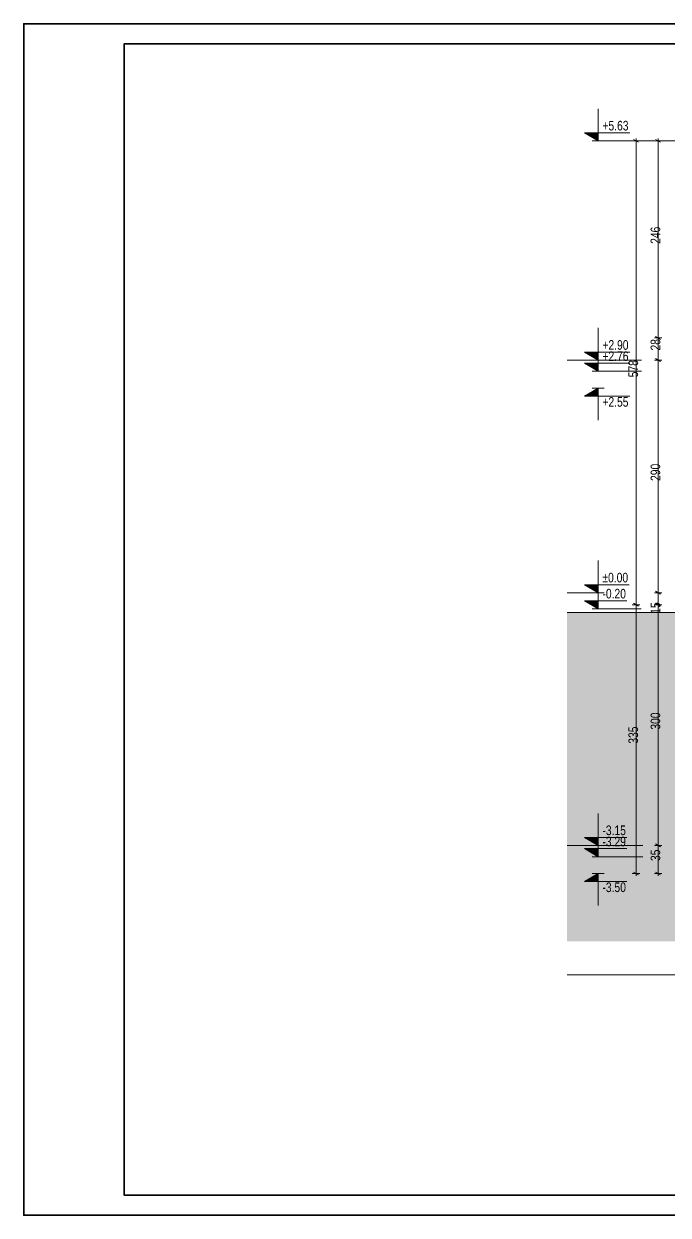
# Model space of a CAD drawing. Extents: x -1929 to 256751, y -18317 to 36108.
# Drawn here: x 213685 to 221718, y 2225 to 17075 of the extents above; entities that cross this region are included whole.
import ezdxf

# ---------------------------------------------------------------- set-up
doc = ezdxf.new("R2010")
doc.units = 0
doc.header["$LTSCALE"] = 5
doc.header["$MEASUREMENT"] = 0
for name, color, linetype, lineweight in [('1', 8, 'Continuous', 13), ('129', 255, 'Continuous', 0), ('41', 7, 'Continuous', 35), ('85', 252, 'Continuous', 20)]:
    doc.layers.add(name, color=color, linetype=linetype, lineweight=lineweight)
doc.styles.add('GENERATED_STYLE_6', font='Cambria Math.ttf')

msp = doc.modelspace()

# ---------------------------------------------------------------- hatches: boundary and pattern name
at = {"linetype": 'Continuous', "lineweight": 0, "true_color": 0xb5b5b5}
msp.add_hatch(color=253, dxfattribs=at).paths.add_polyline_path([(228835.2, 9738), (220456.8, 9738), (220456.8, 5639.9), (228835.2, 5639.9)])
at = {"layer": '85', "linetype": 'Continuous', "lineweight": 20}
for points in [[(220846, 15617.5), (220846, 15717.5), (220673, 15717.5)], [(220846, 12884), (220846, 12984), (220673, 12984)], [(220846, 12884), (220846, 12984), (220673, 12984)], [(220846, 12744), (220846, 12844), (220673, 12844)], [(220846, 12534), (220673, 12434), (220846, 12434)], [(220846, 9984), (220846, 10084), (220673, 10084)], [(220846, 9784), (220846, 9884), (220673, 9884)], [(220846, 6834), (220846, 6934), (220673, 6934)], [(220846, 6834), (220846, 6934), (220673, 6934)], [(220846, 6834), (220846, 6934), (220673, 6934)], [(220846, 6694), (220846, 6794), (220673, 6794)], [(220846, 6484), (220673, 6384), (220846, 6384)]]:
    msp.add_hatch(color=256, dxfattribs=at).paths.add_polyline_path(points)

# ---------------------------------------------------------------- linework, layer by layer
at = {"layer": '129', "color": 255, "linetype": 'Continuous', "lineweight": 0, "flags": 128}
msp.add_lwpolyline([(220456.8, 9738), (228835.2, 9738), (228835.2, 5219.9), (220456.8, 5219.9)], dxfattribs=at)
at = {"layer": '41', "color": 7, "linetype": 'Continuous', "lineweight": 35, "ltscale": 0.1, "flags": 128}
for points in [[(234685, 17075.4), (213685, 17075.4), (213685, 2225.4), (234685, 2225.4)], [(234435, 16825.4), (214935, 16825.4), (214935, 2475.4), (234435, 2475.4)]]:
    msp.add_lwpolyline(points, close=True, dxfattribs=at)
at = {"layer": '85', "linetype": 'Continuous', "lineweight": 20}
for p, q in [((220846, 15617.5), (220846, 16017.5)), ((220846, 15617.5), (220673, 15717.5)), ((220673, 15717.5), (220846, 15717.5)), ((220846, 15617.5), (220771, 15617.5)), ((220846, 15717.5), (221240.2, 15717.5)), ((220846, 15617.5), (227535.2, 15617.5)), ((221363.8, 15617.5), (221270.1, 15617.5)), ((221348.2, 15599.4), (221285.7, 15635.5)), ((221317, 15617.5), (221317, 15648)), ((221317, 9834), (221317, 15617.5)), ((221639.9, 15617.5), (221546.2, 15617.5)), ((221624.3, 15599.4), (221561.8, 15635.5)), ((221593, 15617.5), (221593, 15648)), ((221593, 13160.7), (221593, 15617.5)), ((220846, 12884), (220846, 13284)), ((220846, 12884), (220846, 13284)), ((220846, 12744), (220846, 13144)), ((221639.9, 13160.7), (221546.2, 13160.7)), ((221561.8, 13178.7), (221624.3, 13142.6)), ((221593, 12884), (221593, 13160.7)), ((220846, 12884), (220673, 12984)), ((220673, 12984), (220846, 12984)), ((220846, 12884), (220673, 12984)), ((220673, 12984), (220846, 12984)), ((220846, 12984), (221240.2, 12984)), ((220846, 12984), (221240.2, 12984)), ((220846, 12884), (220456.8, 12884)), ((220846, 12744), (220673, 12844)), ((220673, 12844), (220846, 12844)), ((220846, 12884), (220771, 12884)), ((220846, 12884), (220921, 12884)), ((220846, 12884), (221385.2, 12884)), ((220846, 12844), (221240.2, 12844)), ((221639.9, 12884), (221546.2, 12884)), ((221561.8, 12902), (221624.3, 12865.9)), ((221593, 9984), (221593, 12884)), ((220846, 12744), (220771, 12744)), ((220846, 12744), (221385.2, 12744)), ((220846, 12534), (220673, 12434)), ((220846, 12534), (220771, 12534)), ((220846, 12534), (220921, 12534)), ((220846, 12534), (220846, 12134)), ((220673, 12434), (220846, 12434)), ((220846, 12434), (221240.2, 12434)), ((220846, 9984), (220846, 10384)), ((220846, 9784), (220846, 10184)), ((220846, 9984), (220456.8, 9984)), ((220846, 9984), (220673, 10084)), ((220673, 10084), (220846, 10084)), ((220846, 10084), (221231.2, 10084)), ((220846, 9984), (220921, 9984)), ((221639.9, 9984), (221546.2, 9984)), ((221561.8, 10002), (221624.3, 9965.9)), ((221593, 9834), (221593, 9984)), ((220846, 9784), (220673, 9884)), ((220673, 9884), (220846, 9884)), ((220846, 9884), (221202.3, 9884)), ((221363.8, 9834), (221270.1, 9834)), ((221285.7, 9852), (221348.2, 9815.9)), ((221317, 6484), (221317, 9834)), ((221639.9, 9834), (221546.2, 9834)), ((221561.8, 9852), (221624.3, 9815.9)), ((221593, 6834), (221593, 9834)), ((220846, 9784), (220771, 9784)), ((220846, 9784), (221381.6, 9784)), ((220846, 6834), (220846, 7234)), ((220846, 6834), (220846, 7234)), ((220846, 6834), (220846, 7234)), ((220846, 6694), (220846, 7094)), ((220846, 6834), (220456.8, 6834)), ((220846, 6834), (220673, 6934)), ((220673, 6934), (220846, 6934)), ((220846, 6834), (220673, 6934)), ((220673, 6934), (220846, 6934)), ((220846, 6834), (220673, 6934)), ((220673, 6934), (220846, 6934)), ((220846, 6834), (220771, 6834)), ((220846, 6834), (220771, 6834)), ((220846, 6934), (221202.3, 6934)), ((220846, 6934), (221202.3, 6934)), ((220846, 6934), (221202.3, 6934)), ((220846, 6834), (221401.9, 6834)), ((220846, 6834), (220921, 6834)), ((220846, 6834), (221385.2, 6834)), ((221639.9, 6834), (221546.2, 6834)), ((221561.8, 6852), (221624.3, 6815.9)), ((221593, 6484), (221593, 6834)), ((220846, 6694), (220673, 6794)), ((220673, 6794), (220846, 6794)), ((220846, 6694), (220771, 6694)), ((220846, 6794), (221202.3, 6794)), ((220846, 6694), (221401.9, 6694)), ((220846, 6484), (220673, 6384)), ((220846, 6484), (220771, 6484)), ((220846, 6484), (220921, 6484)), ((220846, 6484), (220846, 6084)), ((221363.8, 6484), (221270.1, 6484)), ((221285.7, 6502), (221348.2, 6465.9)), ((221317, 6453.4), (221317, 6484)), ((221639.9, 6484), (221546.2, 6484)), ((221561.8, 6502), (221624.3, 6465.9)), ((221593, 6453.4), (221593, 6484)), ((220673, 6384), (220846, 6384)), ((220846, 6384), (221202.3, 6384))]:
    msp.add_line(p, q, dxfattribs=at)

# ---------------------------------------------------------------- texts
at = {"layer": '1', "linetype": 'Continuous', "lineweight": 13, "char_height": 120, "attachment_point": 7, "style": 'GENERATED_STYLE_6'}
for s, insert in [('\\A1;{\\W0.800000x;\\pql;\\fCentury Gothic|b0|i0|c0|p34;+5.63}', (220898.5, 15744.4)), ('\\A1;{\\W0.800000x;\\pql;\\fCentury Gothic|b0|i0|c0|p34;+2.90}', (220898.5, 13010.9)), ('\\A1;{\\W0.800000x;\\pql;\\fCentury Gothic|b0|i0|c0|p34;+2.90}', (220898.5, 13010.9)), ('\\A1;{\\W0.800000x;\\pql;\\fCentury Gothic|b0|i0|c0|p34;+2.76}', (220898.5, 12870.9)), ('\\A1;{\\W0.800000x;\\pql;\\fCentury Gothic|b0|i0|c0|p34;+2.55}', (220898.5, 12300.9)), ('\\A1;{\\W0.800000x;\\pql;\\fCentury Gothic|b0|i0|c0|p34;±0.00}', (220898.5, 10110.9)), ('\\A1;{\\W0.800000x;\\pql;\\fCentury Gothic|b0|i0|c0|p34;-0.20}', (220898.5, 9910.9)), ('\\A1;{\\W0.800000x;\\pql;\\fCentury Gothic|b0|i0|c0|p34;-3.15}', (220898.5, 6960.9)), ('\\A1;{\\W0.800000x;\\pql;\\fCentury Gothic|b0|i0|c0|p34;-3.15}', (220898.5, 6960.9)), ('\\A1;{\\W0.800000x;\\pql;\\fCentury Gothic|b0|i0|c0|p34;-3.15}', (220898.5, 6960.9)), ('\\A1;{\\W0.800000x;\\pql;\\fCentury Gothic|b0|i0|c0|p34;-3.29}', (220898.5, 6820.9)), ('\\A1;{\\W0.800000x;\\pql;\\fCentury Gothic|b0|i0|c0|p34;-3.50}', (220898.5, 6250.9))]:
    msp.add_mtext(s, dxfattribs=dict(at, insert=insert))
at = {"layer": '1', "linetype": 'Continuous', "lineweight": 13, "char_height": 120, "attachment_point": 7, "rotation": 90, "style": 'GENERATED_STYLE_6'}
for s, insert in [('\\A1;{\\W0.800000x;\\pql;\\fCentury Gothic|b0|i0|c0|p34;246}', (221620.5, 14332.5)), ('\\A1;{\\W0.800000x;\\pql;\\fCentury Gothic|b0|i0|c0|p34;28}', (221620.5, 13003.2)), ('\\A1;{\\W0.800000x;\\pql;\\fCentury Gothic|b0|i0|c0|p34;578}', (221344.4, 12669.1)), ('\\A1;{\\W0.800000x;\\pql;\\fCentury Gothic|b0|i0|c0|p34;290}', (221620.5, 11377.4)), ('\\A1;{\\W0.800000x;\\pql;\\fCentury Gothic|b0|i0|c0|p34;15}', (221620.5, 9721.8)), ('\\A1;{\\W0.800000x;\\pql;\\fCentury Gothic|b0|i0|c0|p34;300}', (221620.5, 8277.4)), ('\\A1;{\\W0.800000x;\\pql;\\fCentury Gothic|b0|i0|c0|p34;335}', (221344.4, 8102.4)), ('\\A1;{\\W0.800000x;\\pql;\\fCentury Gothic|b0|i0|c0|p34;35}', (221620.5, 6639.9))]:
    msp.add_mtext(s, dxfattribs=dict(at, insert=insert))

doc.saveas('drawing.dxf')
